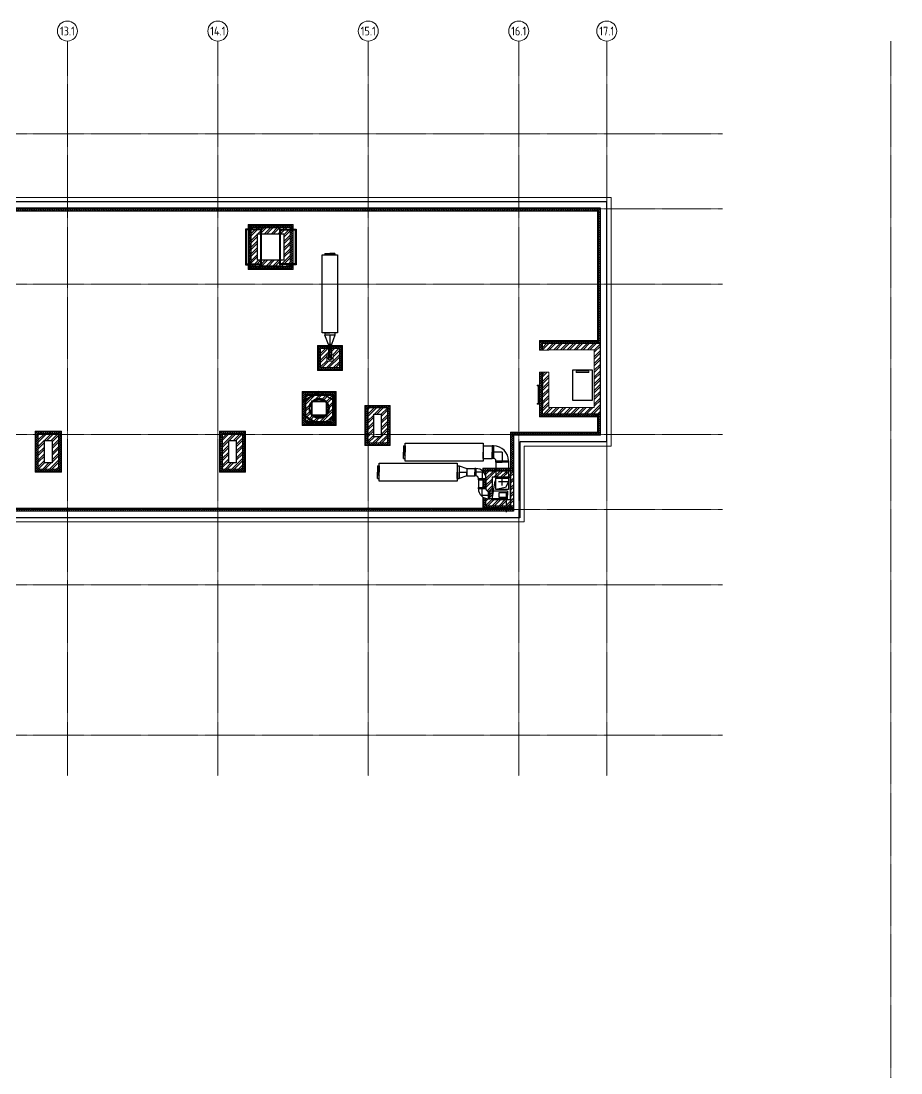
# Model space of a CAD drawing. Header units: millimetres. Extents: x -222892 to 671268, y 0 to 135099.
# Drawn here: x 363671 to 398764, y 93121 to 135099 of the extents above; entities that cross this region are included whole.
import ezdxf
from ezdxf.enums import TextEntityAlignment as Align

# ---------------------------------------------------------------- set-up
doc = ezdxf.new("R2010")
doc.units = ezdxf.units.MM
for name, pattern in [('CENTER2', [28.575, 19.05, -3.175, 3.175, -3.175]), ('DASHED', [19.05, 12.7, -6.35]), ('HIDDEN', [6, 4, -2]), ('осевая', [2, 1.25, -0.25, 0.25, -0.25])]:
    doc.linetypes.add(name, pattern=pattern)
for name, color, linetype in [('Aks_скрытые_линии', 7, 'HIDDEN'), ('Aks_Схема', 3, 'Continuous'), ('АР_Парапет', 142, 'Continuous'), ('АР_стены', 250, 'Continuous'), ('М_0_ВД1', 1, 'Continuous'), ('М_0_ПД2', 181, 'Continuous'), ('М_3_транзиты 7эт', 112, 'Continuous'), ('перекр 0.3', 181, 'Continuous'), ('ПРОЕМЫ ОВ', 173, 'Continuous')]:
    doc.layers.add(name, color=color, linetype=linetype)
for name, color, linetype, lineweight in [('АР_Лестницы', 250, 'Continuous', 15), ('АР_Навесной фасад', 190, 'Continuous', 5), ('АР_Перегородки кирпич', 244, 'Continuous', 5), ('АР_Перегородки_кирпич_Штрих', 244, 'Continuous', 5), ('АР_Утеплитель', 154, 'Continuous', 5), ('АР_Штрих утеплитель', 24, 'Continuous', 5), ('КР_Оси', 7, 'Continuous', 5), ('М_0_В35', 142, 'Continuous', 25), ('Специальное оборудование', 7, 'Continuous', 5)]:
    doc.layers.add(name, color=color, linetype=linetype, lineweight=lineweight)
doc.styles.add('ISOCPEUR', font='isocpeur.ttf', dxfattribs={"width": 0.85})

# ---------------------------------------------------------------- blocks, each defined once
blk = doc.blocks.new('LADDER_12760 - LADDER_12760-5164013-3_1 этаж')
at = {"layer": 'Специальное оборудование'}
for p, q in [((25, 95), (-50, 95)), ((-50, 95), (-50, 88)), ((-50, 88), (18, 88)), ((0, 0), (25, 0)), ((0, -76.2), (0, 0)), ((18, 88), (18, 0)), ((25, 0), (25, 95)), ((25, 0), (25, -76.2)), ((575, 95), (575, 0)), ((650, 95), (575, 95)), ((575, 0), (600, 0)), ((575, -76.2), (575, 0)), ((582, 0), (582, 88)), ((582, 88), (650, 88)), ((600, 0), (600, -76.2)), ((650, 88), (650, 95)), ((25, -76.2), (0, -76.2)), ((25, -25.4), (575, -25.4)), ((575, -45.4), (25, -45.4)), ((600, -76.2), (575, -76.2))]:
    blk.add_line(p, q, dxfattribs=at)
blk = doc.blocks.new('Aks_es_drop_rect_500_300_100_50_50_wipe')
at = {"color": 0, "linetype": 'ByBlock', "lineweight": -2}
blk.add_wipeout([(-2.5, 1.5), (2.5, 1.5), (2.5, -3), (-2.5, -3)], dxfattribs=at)
blk = doc.blocks.new('Aks_es_drop_rect_500_300_100_50_50')
at = {"color": 0, "linetype": 'ByBlock', "lineweight": -2}
blk.add_blockref('Aks_es_drop_rect_500_300_100_50_50_wipe', (0, 0), dxfattribs=at)
for p, q in [((-2.5, 1.5), (2.5, 1.5)), ((-2.5, -3), (-2.5, 1.5)), ((2.5, 1.5), (2.5, -3)), ((2.5, -3), (-2.5, -3))]:
    blk.add_line(p, q, dxfattribs=at)
at = {"layer": 'Aks_скрытые_линии'}
for p, q in [((-2.5, -1.5), (-1.25, 0.75)), ((-1.25, 0.75), (2.5, 1.5)), ((-2.5, -1.5), (2.5, -1.5))]:
    blk.add_line(p, q, dxfattribs=at)
at = {"layer": 'Aks_Схема'}
blk.add_line((0, 0), (0, -3), dxfattribs=at)
blk = doc.blocks.new('Aks_es_rect_300_90_100_50_50_wipe')
at = {"color": 0, "linetype": 'ByBlock', "lineweight": -2}
blk.add_wipeout([(1.5, -2.5), (1.5, -3), (-1.5, -3), (-1.5, -2.5), (-1.49, -2.19), (-1.45, -1.87), (-1.39, -1.57), (-1.3, -1.26), (-1.2, -0.97), (-1.06, -0.68), (-0.91, -0.41), (-0.74, -0.15), (-0.54, 0.1), (-0.33, 0.33), (-0.1, 0.54), (0.15, 0.74), (0.41, 0.91), (0.68, 1.06), (0.97, 1.2), (1.26, 1.3), (1.57, 1.39), (1.87, 1.45), (2.19, 1.49), (2.5, 1.5), (3, 1.5), (3, -1.5), (2.5, -1.5), (2.42, -1.5), (2.34, -1.51), (2.27, -1.53), (2.19, -1.55), (2.12, -1.58), (2.05, -1.61), (1.98, -1.65), (1.91, -1.69), (1.85, -1.74), (1.79, -1.79), (1.74, -1.85), (1.69, -1.91), (1.65, -1.98), (1.61, -2.05), (1.58, -2.12), (1.55, -2.19), (1.53, -2.27), (1.51, -2.34), (1.5, -2.42)], dxfattribs=at)
blk = doc.blocks.new('Aks_es_rect_300_90_100_50_50')
at = {"color": 0, "linetype": 'ByBlock', "lineweight": -2}
blk.add_blockref('Aks_es_rect_300_90_100_50_50_wipe', (0, 0), dxfattribs=at)
for p, q in [((2.5, -1.5), (2.5, 1.5)), ((2.5, 1.5), (3, 1.5)), ((3, 1.5), (3, -1.5)), ((-1.5, -2.5), (1.5, -2.5)), ((-1.5, -2.5), (-1.5, -3)), ((-1.5, -3), (1.5, -3)), ((1.5, -2.5), (1.5, -3)), ((3, -1.5), (2.5, -1.5))]:
    blk.add_line(p, q, dxfattribs=at)
for radius in [4, 1]:
    blk.add_arc((2.5, -2.5), radius, 90, 180, dxfattribs=at)
at = {"layer": 'Aks_Схема'}
for q in [(3, 0), (0, -3)]:
    blk.add_line((0, 0), q, dxfattribs=at)
blk = doc.blocks.new('ВВПС300_200')
at = {"linetype": 'ByBlock'}
for p, q in [((-1.5, 1), (1.5, 1)), ((-1.5, -1), (-1.5, 1)), ((1.5, 1), (1.5, -1)), ((1.5, -1), (-1.5, -1))]:
    blk.add_line(p, q, dxfattribs=at)
blk = doc.blocks.new('*U4608')
at = {"linetype": 'ByBlock'}
for p, q in [((-15.55, -3.05), (-15.55, 3.05)), ((-15.55, 3.05), (15.55, 3.05)), ((15.55, 3.05), (15.55, -3.05)), ((15.55, -3.05), (-15.55, -3.05))]:
    blk.add_line(p, q, dxfattribs=at)
blk = doc.blocks.new('Aks_rs_mixed_400x200_to_125_375_wipe')
at = {"color": 0, "linetype": 'ByBlock', "lineweight": -2}
blk.add_wipeout([(-2, 0), (2, 0), (0.625, 3.75), (-0.625, 3.75)], dxfattribs=at)
blk = doc.blocks.new('Aks_rs_mixed_400x200_to_125_375')
at = {"color": 0, "linetype": 'ByBlock', "lineweight": -2}
blk.add_blockref('Aks_rs_mixed_400x200_to_125_375_wipe', (0, 0), dxfattribs=at)
for p, q in [((-2, 0), (-0.625, 3.75)), ((-2, 0), (2, 0)), ((-0.625, 3.75), (0.625, 3.75)), ((0.625, 3.75), (2, 0))]:
    blk.add_line(p, q, dxfattribs=at)
at = {"layer": 'Aks_Схема'}
blk.add_line((0, 0), (0, 3.75), dxfattribs=at)
blk = doc.blocks.new('Aks_es_drop_rnd_125_125_wipe')
at = {"color": 0, "linetype": 'ByBlock', "lineweight": -2}
blk.add_wipeout([(-0.62, 0), (-0.62, 0.07), (-0.61, 0.13), (-0.59, 0.19), (-0.57, 0.25), (-0.54, 0.31), (-0.51, 0.37), (-0.46, 0.42), (-0.42, 0.46), (-0.37, 0.51), (-0.31, 0.54), (-0.25, 0.57), (-0.19, 0.59), (-0.13, 0.61), (-0.07, 0.62), (0, 0.62), (0.07, 0.62), (0.13, 0.61), (0.19, 0.59), (0.25, 0.57), (0.31, 0.54), (0.37, 0.51), (0.42, 0.46), (0.46, 0.42), (0.51, 0.37), (0.54, 0.31), (0.57, 0.25), (0.59, 0.19), (0.61, 0.13), (0.62, 0.07), (0.62, 0), (0.62, -1.25), (-0.62, -1.25)], dxfattribs=at)
blk = doc.blocks.new('Aks_es_drop_rnd_125_125')
at = {"color": 0, "linetype": 'ByBlock', "lineweight": -2}
blk.add_arc((0, 0), 0.625, 0, 180, dxfattribs=at)
blk.add_blockref('Aks_es_drop_rnd_125_125_wipe', (0, 0), dxfattribs=at)
for p, q in [((-0.62, 0), (-0.62, -1.25)), ((0.62, 0), (0.62, -1.25)), ((-0.62, -1.25), (0.62, -1.25))]:
    blk.add_line(p, q, dxfattribs=at)
at = {"color": 200, "linetype": 'CENTER2', "lineweight": -2}
blk.add_line((0, 0), (0, -1.25), dxfattribs=at)
at = {"color": 0, "linetype": 'ByBlock', "lineweight": -2}
blk.add_arc((0, 0), 0.625, 0, 180, dxfattribs=at)
at = {"layer": 'Aks_скрытые_линии'}
for centre, radius, start, end in [((0, 0), 0.625, 180, 0), ((0.11, 0.11), 0.644, 149.0362, 300.9638)]:
    blk.add_arc(centre, radius, start, end, dxfattribs=at)
at = {"layer": 'Aks_Схема'}
blk.add_line((0, 0), (0, -1.25), dxfattribs=at)
blk = doc.blocks.new('*U4720')
at = {"linetype": 'ByBlock'}
for p, q in [((-15.55, -3.55), (-15.55, 3.55)), ((-15.55, 3.55), (15.55, 3.55)), ((15.55, 3.55), (15.55, -3.55)), ((15.55, -3.55), (-15.55, -3.55))]:
    blk.add_line(p, q, dxfattribs=at)
blk = doc.blocks.new('Aks_rs_rect_500x300_to_300x200_300_wipe')
at = {"color": 0, "linetype": 'ByBlock', "lineweight": -2}
blk.add_wipeout([(-2.5, 0), (2.5, 0), (1.5, 3), (-1.5, 3)], dxfattribs=at)
blk = doc.blocks.new('Aks_rs_rect_500x300_to_300x200_300')
at = {"color": 0, "linetype": 'ByBlock', "lineweight": -2}
blk.add_blockref('Aks_rs_rect_500x300_to_300x200_300_wipe', (0, 0), dxfattribs=at)
for p, q in [((-2.5, 0), (-1.5, 3)), ((-2.5, 0), (2.5, 0)), ((-1.5, 3), (1.5, 3)), ((1.5, 3), (2.5, 0))]:
    blk.add_line(p, q, dxfattribs=at)
at = {"layer": 'Aks_Схема'}
blk.add_line((0, 0), (0, 3), dxfattribs=at)
blk = doc.blocks.new('Aks_es_rect_500_90_100_50_50_wipe')
at = {"color": 0, "linetype": 'ByBlock', "lineweight": -2}
blk.add_wipeout([(2.5, -3.5), (2.5, -4), (-2.5, -4), (-2.5, -3.5), (-2.48, -3.03), (-2.43, -2.56), (-2.33, -2.1), (-2.21, -1.65), (-2.04, -1.2), (-1.85, -0.78), (-1.62, -0.37), (-1.35, 0.03), (-1.06, 0.4), (-0.74, 0.74), (-0.4, 1.06), (-0.03, 1.35), (0.37, 1.62), (0.78, 1.85), (1.2, 2.04), (1.65, 2.21), (2.1, 2.33), (2.56, 2.43), (3.03, 2.48), (3.5, 2.5), (4, 2.5), (4, -2.5), (3.5, -2.5), (3.42, -2.5), (3.34, -2.51), (3.27, -2.53), (3.19, -2.55), (3.12, -2.58), (3.05, -2.61), (2.98, -2.65), (2.91, -2.69), (2.85, -2.74), (2.79, -2.79), (2.74, -2.85), (2.69, -2.91), (2.65, -2.98), (2.61, -3.05), (2.58, -3.12), (2.55, -3.19), (2.53, -3.27), (2.51, -3.34), (2.5, -3.42)], dxfattribs=at)
blk = doc.blocks.new('Aks_es_rect_500_90_100_50_50')
at = {"color": 0, "linetype": 'ByBlock', "lineweight": -2}
blk.add_blockref('Aks_es_rect_500_90_100_50_50_wipe', (0, 0), dxfattribs=at)
for p, q in [((3.5, -2.5), (3.5, 2.5)), ((3.5, 2.5), (4, 2.5)), ((4, 2.5), (4, -2.5)), ((-2.5, -3.5), (2.5, -3.5)), ((-2.5, -3.5), (-2.5, -4)), ((-2.5, -4), (2.5, -4)), ((2.5, -3.5), (2.5, -4)), ((4, -2.5), (3.5, -2.5))]:
    blk.add_line(p, q, dxfattribs=at)
for radius in [6, 1]:
    blk.add_arc((3.5, -3.5), radius, 90, 180, dxfattribs=at)
at = {"layer": 'Aks_Схема'}
for q in [(4, 0), (0, -4)]:
    blk.add_line((0, 0), q, dxfattribs=at)
blk = doc.blocks.new('A$C64099ede')
at = {"layer": 'М_0_ПД2', "color": 251}
for points in [[(-455, 0), (-192, 455)], [(-455, 0), (-192, 455)], [(-438, -10), (-175, 445)], [(-192, 455), (192, 455)], [(-192, 455), (192, 455)], [(-175, 445), (-192, 455)], [(175, 445), (192, 455)], [(438, -10), (175, 445)], [(455, 0), (192, 455)], [(-455, 0), (-192, -455)], [(-455, 0), (-438, -10)], [(455, 0), (192, -455)], [(455, 0), (438, -10)], [(192, -435), (-192, -435)], [(192, -455), (-192, -455)], [(192, -455), (-192, -455)]]:
    blk.add_lwpolyline(points, dxfattribs=at)
blk.add_circle((0, 0), 270, dxfattribs=at)
at = {"layer": 'М_0_ПД2', "color": 7}
blk.add_circle((0, 0), 250, dxfattribs=at)
blk = doc.blocks.new('A$C744eaef8')
at = {"layer": 'М_0_ПД2', "color": 7}
for points in [[(390, -477), (-390, -477), (-463, -405), (-463, 376), (-390, 448), (390, 448), (463, 376), (463, -405)], [(375, -427), (-375, -427), (-427, -375), (-427, 375), (-375, 427), (375, 427), (427, 375), (427, -375)]]:
    blk.add_lwpolyline(points, close=True, dxfattribs=at)
at = {"layer": 'М_0_ПД2', "xscale": 1.175824175868132, "yscale": 1.175824175868132, "zscale": 1.175824175868132}
blk.add_blockref('A$C64099ede', (0, 0), dxfattribs=at)
blk = doc.blocks.new('A$C608f0813')
at = {"layer": 'М_0_ВД1'}
for points in [[(-817, -575), (-294, -575), (-294, 575), (-817, 575)], [(-294, 625), (294, 625), (294, -625), (-294, -625)], [(818, -575), (294, -575), (294, 575), (818, 575)]]:
    blk.add_lwpolyline(points, close=True, dxfattribs=at)
at = {"layer": 'М_0_ВД1', "color": 251}
for points in [[(-792, -550), (-319, -550), (-319, 550), (-792, 550)], [(793, -550), (319, -550), (319, 550), (793, 550)]]:
    blk.add_lwpolyline(points, close=True, dxfattribs=at)
at = {"layer": 'М_0_ВД1', "color": 7}
for points in [[(677, 575), (677, 677), (-678, 677), (-678, 575)], [(-678, -575), (-678, -678), (677, -678), (677, -575)]]:
    blk.add_lwpolyline(points, dxfattribs=at)
blk = doc.blocks.new('*U5867')
at = {"color": 0, "linetype": 'ByBlock', "lineweight": -2, "ltscale": 10}
blk.add_line((0, 0), (0, -80880), dxfattribs=at)
at = {"color": 0, "linetype": 'Continuous', "lineweight": -2}
blk.add_line((0, -80880), (0, -80980), dxfattribs=at)
blk.add_circle((0, -81380), 400, dxfattribs=at)
at = {"color": 0, "linetype": 'Continuous', "lineweight": -2, "style": 'ISOCPEUR', "width": 0.85}
blk.add_text('23', height=350, dxfattribs=at).set_placement((0, -81380), align=Align.MIDDLE_CENTER)
blk = doc.blocks.new('*U5875')
at = {"color": 0, "linetype": 'ByBlock', "lineweight": -2, "ltscale": 10}
blk.add_line((0, 0), (-71487, 0), dxfattribs=at)
blk = doc.blocks.new('*U5876')
at = {"color": 0, "linetype": 'ByBlock', "lineweight": -2, "ltscale": 10}
blk.add_line((0, 0), (-71487, 0), dxfattribs=at)
blk = doc.blocks.new('*U5877')
at = {"color": 0, "linetype": 'ByBlock', "lineweight": -2, "ltscale": 10}
blk.add_line((0, 0), (-71487, 0), dxfattribs=at)
blk = doc.blocks.new('*U5878')
at = {"color": 0, "linetype": 'ByBlock', "lineweight": -2, "ltscale": 10}
blk.add_line((0, 0), (-71487, 0), dxfattribs=at)
blk = doc.blocks.new('*U5879')
at = {"color": 0, "linetype": 'ByBlock', "lineweight": -2, "ltscale": 10}
blk.add_line((0, 0), (-71487, 0), dxfattribs=at)
blk = doc.blocks.new('*U5880')
at = {"color": 0, "linetype": 'ByBlock', "lineweight": -2, "ltscale": 10}
blk.add_line((0, 0), (-71487, 0), dxfattribs=at)
blk = doc.blocks.new('*U5881')
at = {"color": 0, "linetype": 'ByBlock', "lineweight": -2, "ltscale": 10}
blk.add_line((0, 0), (-71487, 0), dxfattribs=at)
blk = doc.blocks.new('*U5895')
at = {"color": 0, "linetype": 'Continuous', "lineweight": -2}
blk.add_line((0, 0), (0, 500), dxfattribs=at)
at = {"color": 0, "linetype": 'ByBlock', "lineweight": -2, "ltscale": 10}
blk.add_line((0, 0), (0, -28823), dxfattribs=at)
at = {"color": 0, "linetype": 'Continuous', "lineweight": -2}
blk.add_circle((0, 900), 400, dxfattribs=at)
at = {"color": 0, "linetype": 'Continuous', "lineweight": -2, "style": 'ISOCPEUR', "width": 0.85}
blk.add_text('13.1', height=350, dxfattribs=at).set_placement((0, 900), align=Align.MIDDLE_CENTER)
blk = doc.blocks.new('*U5896')
at = {"color": 0, "linetype": 'Continuous', "lineweight": -2}
blk.add_line((0, 0), (0, 500), dxfattribs=at)
at = {"color": 0, "linetype": 'ByBlock', "lineweight": -2, "ltscale": 10}
blk.add_line((0, 0), (0, -28823), dxfattribs=at)
at = {"color": 0, "linetype": 'Continuous', "lineweight": -2}
blk.add_circle((0, 900), 400, dxfattribs=at)
at = {"color": 0, "linetype": 'Continuous', "lineweight": -2, "style": 'ISOCPEUR', "width": 0.85}
blk.add_text('14.1', height=350, dxfattribs=at).set_placement((0, 900), align=Align.MIDDLE_CENTER)
blk = doc.blocks.new('*U5897')
at = {"color": 0, "linetype": 'Continuous', "lineweight": -2}
blk.add_line((0, 0), (0, 500), dxfattribs=at)
at = {"color": 0, "linetype": 'ByBlock', "lineweight": -2, "ltscale": 10}
blk.add_line((0, 0), (0, -28823), dxfattribs=at)
at = {"color": 0, "linetype": 'Continuous', "lineweight": -2}
blk.add_circle((0, 900), 400, dxfattribs=at)
at = {"color": 0, "linetype": 'Continuous', "lineweight": -2, "style": 'ISOCPEUR', "width": 0.85}
blk.add_text('15.1', height=350, dxfattribs=at).set_placement((0, 900), align=Align.MIDDLE_CENTER)
blk = doc.blocks.new('*U5898')
at = {"color": 0, "linetype": 'Continuous', "lineweight": -2}
blk.add_line((0, 0), (0, 500), dxfattribs=at)
at = {"color": 0, "linetype": 'ByBlock', "lineweight": -2, "ltscale": 10}
blk.add_line((0, 0), (0, -28823), dxfattribs=at)
at = {"color": 0, "linetype": 'Continuous', "lineweight": -2}
blk.add_circle((0, 900), 400, dxfattribs=at)
at = {"color": 0, "linetype": 'Continuous', "lineweight": -2, "style": 'ISOCPEUR', "width": 0.85}
blk.add_text('16.1', height=350, dxfattribs=at).set_placement((0, 900), align=Align.MIDDLE_CENTER)
blk = doc.blocks.new('*U5899')
at = {"color": 0, "linetype": 'Continuous', "lineweight": -2}
blk.add_line((0, 0), (0, 500), dxfattribs=at)
at = {"color": 0, "linetype": 'ByBlock', "lineweight": -2, "ltscale": 10}
blk.add_line((0, 0), (0, -28823), dxfattribs=at)
at = {"color": 0, "linetype": 'Continuous', "lineweight": -2}
blk.add_circle((0, 900), 400, dxfattribs=at)
at = {"color": 0, "linetype": 'Continuous', "lineweight": -2, "style": 'ISOCPEUR', "width": 0.85}
blk.add_text('17.1', height=350, dxfattribs=at).set_placement((0, 900), align=Align.MIDDLE_CENTER)
blk = doc.blocks.new('A$C4c190d01')
at = {"layer": 'КР_Оси', "linetype": 'осевая'}
for name, p in [('*U5895', (35569.9, 78593.6)), ('*U5896', (41569.9, 78593.6)), ('*U5897', (47569.9, 78593.6)), ('*U5898', (53569.9, 78593.6)), ('*U5899', (57079.9, 78593.6)), ('*U5867', (68415, 79093.6)), ('*U5881', (61698.3, 75395)), ('*U5880', (61698.3, 72395)), ('*U5879', (61698.3, 69395)), ('*U5878', (61698.3, 63395)), ('*U5877', (61698.3, 60395)), ('*U5876', (61698.3, 57395)), ('*U5875', (61698.3, 51395))]:
    blk.add_blockref(name, p, dxfattribs=at)

msp = doc.modelspace()

# ---------------------------------------------------------------- hatches: boundary and pattern name
at = {"layer": 'АР_Перегородки_кирпич_Штрих', "ltscale": 500}
h = msp.add_hatch(dxfattribs=at)
h.set_pattern_fill('ANSI32', color=256, scale=20)
h.paths.add_polyline_path([(374403.8, 125307.3), (372852.8, 125307.3), (372852.8, 126858.3), (374403.8, 126858.3)])
h.paths.add_polyline_path([(374153.8, 125557.3), (373102.8, 125557.3), (373102.8, 126608.3), (374153.8, 126608.3)], flags=16)
h = msp.add_hatch(dxfattribs=at)
h.set_pattern_fill('ANSI32', color=256, scale=20)
edge = h.paths.add_edge_path()
edge.add_line((384717.5, 121085.7), (384717.5, 119675.7))
edge.add_line((384717.5, 119675.7), (386527.5, 119675.7))
edge.add_line((386527.5, 119675.7), (386527.5, 121975.7))
edge.add_line((386527.5, 121975.7), (384717.5, 121975.7))
edge.add_line((384717.5, 121975.7), (384717.5, 121965.7))
edge.add_line((386777.5, 122225.7), (384467.5, 122225.7))
edge.add_line((384467.5, 122225.7), (384467.5, 121965.7))
edge.add_line((384467.5, 121085.7), (384467.5, 119425.7))
edge.add_line((384467.5, 119425.7), (386777.5, 119425.7))
edge.add_line((386777.5, 119425.7), (386777.5, 122225.7))
edge.add_line((384717.5, 121965.7), (384467.5, 121965.7))
edge.add_line((384717.5, 121085.7), (384467.5, 121085.7))
h = msp.add_hatch(dxfattribs=at)
h.set_pattern_fill('ANSI32', color=256, scale=20)
h.paths.add_polyline_path([(376365, 121272.2), (375615, 121272.2), (375615, 122028.5), (376365, 122028.5)])
h.paths.add_polyline_path([(376115, 121522.2), (375865, 121522.2), (375865, 121778.5), (376115, 121778.5)], flags=16)
h = msp.add_hatch(dxfattribs=at)
h.set_pattern_fill('ANSI32', color=256, scale=20)
h.paths.add_polyline_path([(376113.8, 119084.7), (375001.7, 119084.7), (375001.7, 120196.8), (376113.8, 120196.8)])
h.paths.add_polyline_path([(375863.8, 119334.7), (375251.7, 119334.7), (375251.7, 119946.8), (375863.8, 119946.8)], flags=16)
h = msp.add_hatch(dxfattribs=at)
h.set_pattern_fill('ANSI32', color=256, scale=20)
h.paths.add_polyline_path([(378037.5, 118510.7), (377737.5, 118510.7), (377737.5, 119410.7), (378037.5, 119410.7)], flags=16)
h.paths.add_polyline_path([(378287.5, 118260.7), (377487.5, 118260.7), (377487.5, 119660.7), (378287.5, 119660.7)])
h = msp.add_hatch(dxfattribs=at)
h.set_pattern_fill('ANSI32', color=256, scale=20)
h.paths.add_polyline_path([(364907.8, 117466.9), (364607.8, 117466.9), (364607.8, 118366.9), (364907.8, 118366.9)], flags=16)
h.paths.add_polyline_path([(365157.8, 117216.9), (364357.8, 117216.9), (364357.8, 118616.9), (365157.8, 118616.9)])
h = msp.add_hatch(dxfattribs=at)
h.set_pattern_fill('ANSI32', color=256, scale=20)
h.paths.add_polyline_path([(372251.2, 117466.9), (371951.2, 117466.9), (371951.2, 118366.9), (372251.2, 118366.9)], flags=16)
h.paths.add_polyline_path([(372501.2, 117216.9), (371701.2, 117216.9), (371701.2, 118616.9), (372501.2, 118616.9)])
h = msp.add_hatch(dxfattribs=at)
h.set_pattern_fill('ANSI32', color=256, scale=20)
h.paths.add_polyline_path([(383187.5, 116890.7), (382457.5, 116890.7), (382457.5, 116000.7), (383187.5, 116000.7)], flags=16)
h.paths.add_polyline_path([(383307.5, 117140.7), (382207.5, 117140.7), (382207.5, 115750.7), (383307.5, 115750.7)])
at = {"layer": 'АР_Утеплитель', "ltscale": 500}
h = msp.add_hatch(dxfattribs=at)
h.set_pattern_fill('ANSI37', color=256, scale=20)
h.paths.add_polyline_path([(374403.8, 125307.3), (372852.8, 125307.3), (372852.8, 126858.3), (374403.8, 126858.3)], flags=16)
h.paths.add_polyline_path([(374503.8, 125207.3), (372752.8, 125207.3), (372752.8, 126958.3), (374503.8, 126958.3)])
h = msp.add_hatch(dxfattribs=at)
h.set_pattern_fill('ANSI37', color=256, scale=20)
h.paths.add_polyline_path([(376365, 121272.2), (375615, 121272.2), (375615, 122028.5), (376365, 122028.5)], flags=16)
h.paths.add_polyline_path([(376465, 121172.2), (375515, 121172.2), (375515, 122128.5), (376465, 122128.5)])
h = msp.add_hatch(dxfattribs=at)
h.set_pattern_fill('ANSI37', color=256, scale=20)
h.paths.add_polyline_path([(376213.8, 118984.7), (374901.7, 118984.7), (374901.7, 120296.8), (376213.8, 120296.8)])
h.paths.add_polyline_path([(376113.8, 119084.7), (375001.7, 119084.7), (375001.7, 120196.8), (376113.8, 120196.8)], flags=16)
h = msp.add_hatch(dxfattribs=at)
h.set_pattern_fill('ANSI37', color=256, scale=20)
h.paths.add_polyline_path([(378287.5, 118260.7), (377487.5, 118260.7), (377487.5, 119660.7), (378287.5, 119660.7)], flags=16)
h.paths.add_polyline_path([(378387.5, 118160.7), (377387.5, 118160.7), (377387.5, 119760.7), (378387.5, 119760.7)])
h = msp.add_hatch(dxfattribs=at)
h.set_pattern_fill('ANSI37', color=256, scale=20)
h.paths.add_polyline_path([(365157.8, 117216.9), (364357.8, 117216.9), (364357.8, 118616.9), (365157.8, 118616.9)], flags=16)
h.paths.add_polyline_path([(365257.8, 117116.9), (364257.8, 117116.9), (364257.8, 118716.9), (365257.8, 118716.9)])
h = msp.add_hatch(dxfattribs=at)
h.set_pattern_fill('ANSI37', color=256, scale=20)
h.paths.add_polyline_path([(372501.2, 117216.9), (371701.2, 117216.9), (371701.2, 118616.9), (372501.2, 118616.9)], flags=16)
h.paths.add_polyline_path([(372601.2, 117116.9), (371601.2, 117116.9), (371601.2, 118716.9), (372601.2, 118716.9)])
h = msp.add_hatch(dxfattribs=at)
h.set_pattern_fill('ANSI37', color=256, scale=20)
h.paths.add_polyline_path([(383307.5, 117140.7), (382207.5, 117140.7), (382207.5, 115750.7), (383307.5, 115750.7)], flags=17)
h.paths.add_polyline_path([(383307.5, 117240.7), (382107.5, 117240.7), (382107.5, 115660.7), (383307.5, 115660.7)])
at = {"layer": 'АР_Штрих утеплитель', "ltscale": 500}
h = msp.add_hatch(dxfattribs=at)
h.set_pattern_fill('ANSI37', color=256, scale=20)
h.paths.add_polyline_path([(361438, 127630.7), (386677.5, 127630.7), (386677.5, 127530.7), (361438, 127530.7)])
h = msp.add_hatch(dxfattribs=at)
h.set_pattern_fill('ANSI37', color=256, scale=20)
h.paths.add_polyline_path([(386777.5, 122225.7), (386777.5, 122225.7), (386777.5, 119425.7), (386777.5, 119425.7), (386777.5, 119260.7), (386777.5, 119260.7), (386777.5, 127630.7), (386677.5, 127630.7), (386677.5, 122225.7), (386777.5, 122225.7)])
h = msp.add_hatch(dxfattribs=at)
h.set_pattern_fill('ANSI37', color=256, scale=20)
h.paths.add_polyline_path([(386677.5, 122324.9), (384367.5, 122324.9), (384367.5, 121964.9), (384467.5, 121964.9), (384467.5, 122225.7), (386677.5, 122225.7)])
h = msp.add_hatch(dxfattribs=at)
h.set_pattern_fill('ANSI37', color=256, scale=20)
h.paths.add_polyline_path([(386677.5, 119425.7), (384467.5, 119425.7), (384467.5, 121085.7), (384367.5, 121085.7), (384367.5, 119325.7), (386677.5, 119325.7)])
h = msp.add_hatch(dxfattribs=at)
h.set_pattern_fill('ANSI37', color=256, scale=20)
h.paths.add_polyline_path([(386777.5, 119425.7), (386677.5, 119425.7), (386677.5, 118670.7), (383207.5, 118670.7), (383207.5, 117240.7), (383307.5, 117240.7), (383307.5, 118570.7), (386777.5, 118570.7)])
h = msp.add_hatch(dxfattribs=at)
h.set_pattern_fill('ANSI37', color=256, scale=20)
edge = h.paths.add_edge_path()
edge.add_line((383307.5, 115600.7), (353867.2, 115600.7))
edge.add_line((353867.2, 115600.7), (353867.2, 114806.7))
edge.add_arc((344510.6, 115605.8), 9390.7, 338.72197, 355.11842, ccw=False)
edge.add_line((353261.1, 112198), (352989.3, 111569.2))
edge.add_line((352989.3, 111569.2), (352683.5, 110981.5))
edge.add_arc((344518.5, 115603.8), 9382.6, 315.87509, 330.48576, ccw=False)
edge.add_arc((344527, 115579.9), 9359.9, 288.64048, 315.94366, ccw=False)
edge.add_line((347518.7, 106711), (347504, 106600.7))
edge.add_arc((344527, 115579.9), 9459.8, 288.34264, 309.29993)
edge.add_arc((344527, 115579.9), 9459.9, 309.29993, 315.94294)
edge.add_arc((344518.5, 115603.8), 9482.6, 315.87509, 330.27244)
edge.add_line((352753.1, 110901.6), (353073.8, 111513.9))
edge.add_arc((344518.5, 115603.8), 9482.6, 334.44954, 338.74407)
edge.add_arc((344542.7, 115597.6), 9457.8, 338.7258, 355.1923)
edge.add_line((353967.2, 114804.9), (353967.2, 115540.7))
edge.add_line((353967.2, 115540.7), (383307.5, 115540.7))
edge.add_line((383307.5, 115540.7), (383307.5, 115600.7))
h.paths.add_polyline_path([(383307.5, 115640.7), (353867.2, 115640.7), (353867.2, 115600.7), (383307.5, 115600.7)])

# ---------------------------------------------------------------- linework, layer by layer
at = {"layer": 'АР_Лестницы', "ltscale": 75}
msp.add_lwpolyline([(386313.4, 121071), (385814.9, 121071), (385814.9, 121121.8), (386313.4, 121121.8)], close=True, dxfattribs=at)
msp.add_lwpolyline([(386313.4, 121071), (385814.9, 121071), (385814.9, 121121.8), (386313.4, 121121.8)], close=True, dxfattribs=at)
at = {"layer": 'АР_Навесной фасад', "ltscale": 100}
for p, q in [((387207.5, 128060.7), (361438.7, 128060.7)), ((387207.5, 118140.7), (387207.5, 128060.7)), ((386657.5, 122344.9), (384347.5, 122344.9)), ((384347.5, 121964.9), (384347.5, 122344.9)), ((386677.5, 122324.9), (384367.5, 122324.9)), ((384367.5, 121964.9), (384367.5, 122324.9)), ((384467.5, 121964.9), (384347.5, 121964.9)), ((384347.5, 119305.7), (384347.5, 121085.7)), ((384467.5, 121085.7), (384347.5, 121085.7)), ((384367.5, 119325.7), (384367.5, 121085.7)), ((386657.5, 119305.7), (384347.5, 119305.7)), ((386677.5, 119325.7), (384367.5, 119325.7)), ((387207.5, 118140.7), (383737.5, 118140.7)), ((383737.5, 118140.7), (383737.5, 115110.7)), ((383737.5, 115110.7), (354396.8, 115110.7))]:
    msp.add_line(p, q, dxfattribs=at)
at = {"layer": 'АР_Парапет', "ltscale": 500}
for p, q in [((387037.5, 127890.7), (361438, 127890.7)), ((386777.5, 127630.7), (361438, 127630.7)), ((386777.5, 118570.7), (386777.5, 127630.7)), ((387037.5, 118310.7), (387037.5, 127890.7)), ((386777.5, 122390.7), (386777.5, 122402.6)), ((386777.5, 118570.7), (386777.5, 119305.7)), ((386777.5, 118570.7), (383307.5, 118570.7)), ((383307.5, 118570.7), (383307.5, 115540.7)), ((387037.5, 118310.7), (383567.5, 118310.7)), ((383567.5, 118310.7), (383567.5, 115280.7)), ((383307.5, 115540.7), (353967.2, 115540.7)), ((383567.5, 115280.7), (354227.2, 115280.7))]:
    msp.add_line(p, q, dxfattribs=at)
at = {"layer": 'АР_Перегородки кирпич', "linetype": 'Continuous', "ltscale": 100}
for p, q in [((384717.5, 121965.7), (384467.5, 121965.7)), ((384717.5, 121085.7), (384467.5, 121085.7))]:
    msp.add_line(p, q, dxfattribs=at)
for points in [[(374403.8, 125307.3), (372852.8, 125307.3), (372852.8, 126858.3), (374403.8, 126858.3)], [(374153.8, 125557.3), (373102.8, 125557.3), (373102.8, 126608.3), (374153.8, 126608.3)], [(376365, 121272.2), (375615, 121272.2), (375615, 122028.5), (376365, 122028.5)], [(376115, 121522.2), (375865, 121522.2), (375865, 121778.5), (376115, 121778.5)], [(376113.8, 119084.7), (375001.7, 119084.7), (375001.7, 120196.8), (376113.8, 120196.8)], [(375863.8, 119334.7), (375251.7, 119334.7), (375251.7, 119946.8), (375863.8, 119946.8)], [(378287.5, 118260.7), (377487.5, 118260.7), (377487.5, 119660.7), (378287.5, 119660.7)], [(365157.8, 117216.9), (364357.8, 117216.9), (364357.8, 118616.9), (365157.8, 118616.9)], [(372501.2, 117216.9), (371701.2, 117216.9), (371701.2, 118616.9), (372501.2, 118616.9)], [(383307.5, 117140.7), (382207.5, 117140.7), (382207.5, 115750.7), (383307.5, 115750.7)]]:
    msp.add_lwpolyline(points, close=True, dxfattribs=at)
for points in [[(384467.5, 121085.7), (384467.5, 119425.7), (386777.5, 119425.7), (386777.5, 122225.7)], [(386777.5, 122225.7), (384467.5, 122225.7), (384467.5, 121965.7)], [(384717.5, 121085.7), (384717.5, 119675.7), (386527.5, 119675.7), (386527.5, 121975.7), (384717.5, 121975.7), (384717.5, 121965.7)]]:
    msp.add_lwpolyline(points, dxfattribs=at)
at = {"layer": 'АР_Перегородки кирпич', "ltscale": 500}
msp.add_lwpolyline([(376115, 121522.2), (375865, 121522.2), (375865, 121778.5), (376115, 121778.5)], close=True, dxfattribs=at)
at = {"layer": 'АР_стены', "linetype": 'DASHED', "ltscale": 200}
msp.add_lwpolyline([(386464.2, 119971.2), (386464.2, 121171.2), (385664.2, 121171.2), (385664.2, 119971.2)], close=True, dxfattribs=at)
at = {"layer": 'АР_Утеплитель', "ltscale": 500}
for points in [[(374523.8, 125187.3), (372732.8, 125187.3), (372732.8, 126978.3), (374523.8, 126978.3)], [(374503.8, 125207.3), (372752.8, 125207.3), (372752.8, 126958.3), (374503.8, 126958.3)], [(374503.8, 125207.3), (372752.8, 125207.3), (372752.8, 126958.3), (374503.8, 126958.3)], [(376485, 121152.2), (375495, 121152.2), (375495, 122148.5), (376485, 122148.5)], [(376465, 121172.2), (375515, 121172.2), (375515, 122128.5), (376465, 122128.5)], [(376233.8, 118964.7), (374881.7, 118964.7), (374881.7, 120316.8), (376233.8, 120316.8)], [(376213.8, 118984.7), (374901.7, 118984.7), (374901.7, 120296.8), (376213.8, 120296.8)], [(378387.5, 118160.7), (377387.5, 118160.7), (377387.5, 119760.7), (378387.5, 119760.7)], [(365277.8, 117096.9), (364237.8, 117096.9), (364237.8, 118736.9), (365277.8, 118736.9)], [(365257.8, 117116.9), (364257.8, 117116.9), (364257.8, 118716.9), (365257.8, 118716.9)], [(372621.2, 117096.9), (371581.2, 117096.9), (371581.2, 118736.9), (372621.2, 118736.9)], [(372601.2, 117116.9), (371601.2, 117116.9), (371601.2, 118716.9), (372601.2, 118716.9)], [(383327.5, 117260.7), (382087.5, 117260.7), (382087.5, 115640.7), (383327.5, 115640.7)], [(383307.5, 117240.7), (382107.5, 117240.7), (382107.5, 115660.7), (383307.5, 115660.7)]]:
    msp.add_lwpolyline(points, close=True, dxfattribs=at)
at = {"layer": 'АР_Штрих утеплитель', "ltscale": 500}
for p, q in [((386677.5, 127530.7), (361438, 127530.7)), ((386657.5, 127510.7), (361438, 127510.7)), ((386657.5, 122324.9), (386657.5, 127510.7)), ((386677.5, 122225.7), (386677.5, 127530.7)), ((386657.5, 122390.7), (386657.5, 122402.6)), ((386677.5, 122390.7), (386677.5, 122402.6)), ((386657.5, 118690.7), (386657.5, 119325.7)), ((386677.5, 118670.7), (386677.5, 119425.7)), ((386657.5, 118690.7), (383187.5, 118690.7)), ((383187.5, 118690.7), (383187.5, 115540.7)), ((386677.5, 118670.7), (383207.5, 118670.7)), ((383207.5, 118670.7), (383207.5, 115540.7)), ((383307.5, 115660.7), (353847.2, 115660.7)), ((383307.5, 115640.7), (353867.2, 115640.7))]:
    msp.add_line(p, q, dxfattribs=at)
at = {"layer": 'М_0_В35', "linetype": 'Continuous'}
for p, q in [((375790, 125828.9), (375990, 125828.9)), ((375790, 125828.9), (375790, 125764.5)), ((375790, 125764.5), (375990, 125764.5)), ((376190, 125828.9), (375990, 125828.9)), ((376190, 125764.5), (375990, 125764.5)), ((376190, 125828.9), (376190, 125764.5)), ((375790, 122654.5), (375990, 122654.5)), ((375790, 122654.5), (375790, 122570.2)), ((376190, 122654.5), (375990, 122654.5)), ((376190, 122654.5), (376190, 122570.2)), ((375790, 122570.2), (375990, 122570.2)), ((375927.5, 122195.2), (375990, 122195.2)), ((375927.5, 122195.2), (375927.5, 121772.2)), ((376190, 122570.2), (375990, 122570.2)), ((376052.5, 122195.2), (375990, 122195.2)), ((376052.5, 122195.2), (376052.5, 121772.2)), ((375927.5, 121772.2), (375990, 121772.2)), ((376052.5, 121772.2), (375990, 121772.2)), ((378926.7, 118144.3), (378926.7, 117894.3)), ((378926.7, 118144.3), (378991.1, 118144.3)), ((378991.1, 118144.3), (378991.1, 117894.3)), ((382101.1, 118144.3), (382101.1, 117894.3)), ((382101.1, 118144.3), (382462.5, 118144.3)), ((382462.5, 118144.3), (382462.5, 117894.3)), ((378926.7, 117644.3), (378926.7, 117894.3)), ((378926.7, 117644.3), (378991.1, 117644.3)), ((378991.1, 117644.3), (378991.1, 117894.3)), ((382101.1, 117644.3), (382101.1, 117894.3)), ((382101.1, 117644.3), (382462.5, 117644.3)), ((382462.5, 117644.3), (382462.5, 117894.3)), ((377884.5, 117344.3), (377884.5, 117094.3)), ((377884.5, 117344.3), (377948.9, 117344.3)), ((377948.9, 117344.3), (377948.9, 117094.3)), ((381058.9, 117344.3), (381058.9, 117094.3)), ((381058.9, 117344.3), (381144, 117344.3)), ((381144, 117344.3), (381144, 117094.3)), ((381762.5, 117244.3), (381762.5, 117094.3)), ((382612.5, 117494.3), (382862.5, 117494.3)), ((383112.5, 117494.3), (382862.5, 117494.3)), ((377884.5, 116844.3), (377884.5, 117094.3)), ((377884.5, 116844.3), (377948.9, 116844.3)), ((377948.9, 116844.3), (377948.9, 117094.3)), ((381058.9, 116844.3), (381058.9, 117094.3)), ((381058.9, 116844.3), (381144, 116844.3)), ((381144, 116844.3), (381144, 117094.3)), ((381762.5, 116944.3), (381762.5, 117094.3)), ((381912.5, 116794.3), (382062.5, 116794.3)), ((382212.5, 116794.3), (382062.5, 116794.3)), ((382362.5, 116335.2), (382362.5, 116185.2)), ((382362.5, 116035.2), (382362.5, 116185.2)), ((383069.3, 116035.2), (382362.5, 116035.2)), ((383069.3, 116035.2), (383069.3, 116185.2))]:
    msp.add_line(p, q, dxfattribs=at)
at = {"layer": 'М_0_В35', "color": 200, "linetype": 'CENTER2'}
msp.add_line((375990, 122195.2), (375990, 121772.2), dxfattribs=at)
at = {"layer": 'М_0_В35'}
for centre, start, end in [((375990, 125604.1), 45.53454, 134.46546), ((379151.6, 117894.3), 135.53454, 224.46546), ((378109.3, 117094.3), 135.53454, 224.46546)]:
    msp.add_arc(centre, 224.8, start, end, dxfattribs=at)
at = {"layer": 'перекр 0.3', "linetype": 'HIDDEN', "ltscale": 50}
msp.add_line((383017.7, 117199.3), (383017.7, 115500.7), dxfattribs=at)
at = {"layer": 'ПРОЕМЫ ОВ', "ltscale": 500}
for points in [[(374153.8, 125557.3), (373102.8, 125557.3), (373102.8, 126608.3), (374153.8, 126608.3)], [(375834, 119365.7), (375284, 119365.7), (375284, 119915.7), (375834, 119915.7)], [(378037.5, 118510.7), (377737.5, 118510.7), (377737.5, 119410.7), (378037.5, 119410.7)], [(364907.8, 117466.9), (364607.8, 117466.9), (364607.8, 118366.9), (364907.8, 118366.9)], [(372251.2, 117466.9), (371951.2, 117466.9), (371951.2, 118366.9), (372251.2, 118366.9)], [(383187.5, 116890.7), (382457.5, 116890.7), (382457.5, 116000.7), (383187.5, 116000.7)]]:
    msp.add_lwpolyline(points, close=True, dxfattribs=at)
msp.add_lwpolyline([(382457.5, 116000.7), (382575.8, 116746), (383187.5, 116890.7)], dxfattribs=at)
msp.add_circle((375990, 121647.2), 75, dxfattribs=at)

# ---------------------------------------------------------------- block references
at = {"layer": 'М_0_В35', "linetype": 'ByBlock', "xscale": 100, "yscale": 100, "zscale": 100}
for name, p, rotation in [('*U4608', (375990, 124209.5), 89.99999999999596), ('*U4720', (380546.1, 117894.3), 179.999999999996), ('*U4720', (379503.9, 117094.3), 179.999999999996)]:
    msp.add_blockref(name, p, dxfattribs=dict(at, rotation=rotation))
at = {"layer": 'М_0_ВД1', "xscale": 1.234188990825688, "yscale": 1.234188990825688, "zscale": 1.234188990825688}
msp.add_blockref('A$C608f0813', (373628.3, 126082.8), dxfattribs=at)
at = {"layer": 'М_3_транзиты 7эт', "linetype": 'ByBlock', "xscale": 1.25159157, "yscale": 1.25159157, "zscale": 1.25159157, "rotation": 90}
msp.add_blockref('A$C744eaef8', (375559, 119640.7), dxfattribs=at)
at = {"layer": 'Специальное оборудование', "xscale": -1.2705, "yscale": 1.2705, "zscale": 1.2705, "rotation": 270}
msp.add_blockref('LADDER_12760 - LADDER_12760-5164013-3_1 этаж', (384355.6, 119805.7), dxfattribs=at)

# ---------------------------------------------------------------- next in the draw order: block references
at = {"layer": 'М_0_В35', "linetype": 'Continuous', "xscale": 100, "yscale": 100, "zscale": 100}
for name, p, rotation in [('Aks_rs_mixed_400x200_to_125_375', (375990, 122570.2), 179.9999999999972), ('Aks_es_drop_rnd_125_125', (375990, 121647.2), 179.9999999999978), ('Aks_rs_rect_500x300_to_300x200_300', (381144, 117094.3), 269.9999999999959), ('Aks_es_drop_rect_500_300_100_50_50', (382862.5, 116560.2), 179.9999999999962)]:
    msp.add_blockref(name, p, dxfattribs=dict(at, rotation=rotation))

# ---------------------------------------------------------------- next in the draw order: linework, layer by layer
at = {"layer": 'М_0_В35', "linetype": 'Continuous'}
for p, q in [((381444, 117244.3), (381444, 117094.3)), ((381444, 117244.3), (381762.5, 117244.3)), ((382612.5, 117494.3), (382612.5, 116860.2)), ((383112.5, 117494.3), (383112.5, 116860.2)), ((381444, 116944.3), (381444, 117094.3)), ((381444, 116944.3), (381762.5, 116944.3)), ((382612.5, 116860.2), (382862.5, 116860.2)), ((383112.5, 116860.2), (382862.5, 116860.2)), ((383069.3, 116335.2), (382362.5, 116335.2)), ((383069.3, 116335.2), (383069.3, 116185.2))]:
    msp.add_line(p, q, dxfattribs=at)

# ---------------------------------------------------------------- next in the draw order: block references
at = {"layer": 'М_0_В35', "linetype": 'HIDDEN', "xscale": 100, "yscale": 100, "zscale": 100, "rotation": 180}
msp.add_blockref('ВВПС300_200', (382894.3, 116185.2), dxfattribs=at)

# ---------------------------------------------------------------- next in the draw order: block references
at = {"layer": 'М_0_В35', "linetype": 'Continuous', "xscale": 100, "yscale": 100, "zscale": 100}
for name, p, rotation in [('Aks_es_rect_500_90_100_50_50', (382862.5, 117894.3), 270.0000000000002), ('Aks_es_rect_300_90_100_50_50', (382062.5, 116185.2), 90)]:
    msp.add_blockref(name, p, dxfattribs=dict(at, rotation=rotation))

# ---------------------------------------------------------------- next in the draw order: linework, layer by layer
at = {"layer": 'М_0_В35', "linetype": 'Continuous'}
for p, q in [((381912.5, 116794.3), (381912.5, 116485.2)), ((382212.5, 116794.3), (382212.5, 116485.2)), ((381912.5, 116485.2), (382062.5, 116485.2)), ((382212.5, 116485.2), (382062.5, 116485.2))]:
    msp.add_line(p, q, dxfattribs=at)

# ---------------------------------------------------------------- next in the draw order: block references
at = {"layer": 'М_0_В35', "linetype": 'Continuous', "xscale": 100, "yscale": 100, "zscale": 100, "rotation": 269.9999999999993}
msp.add_blockref('Aks_es_rect_300_90_100_50_50', (382062.5, 117094.3), dxfattribs=at)

# ---------------------------------------------------------------- next in the draw order: block references
at = {"layer": 'КР_Оси'}
msp.add_blockref('A$C4c190d01', (329948.8, 55205.7), dxfattribs=at)

doc.saveas('drawing.dxf')
